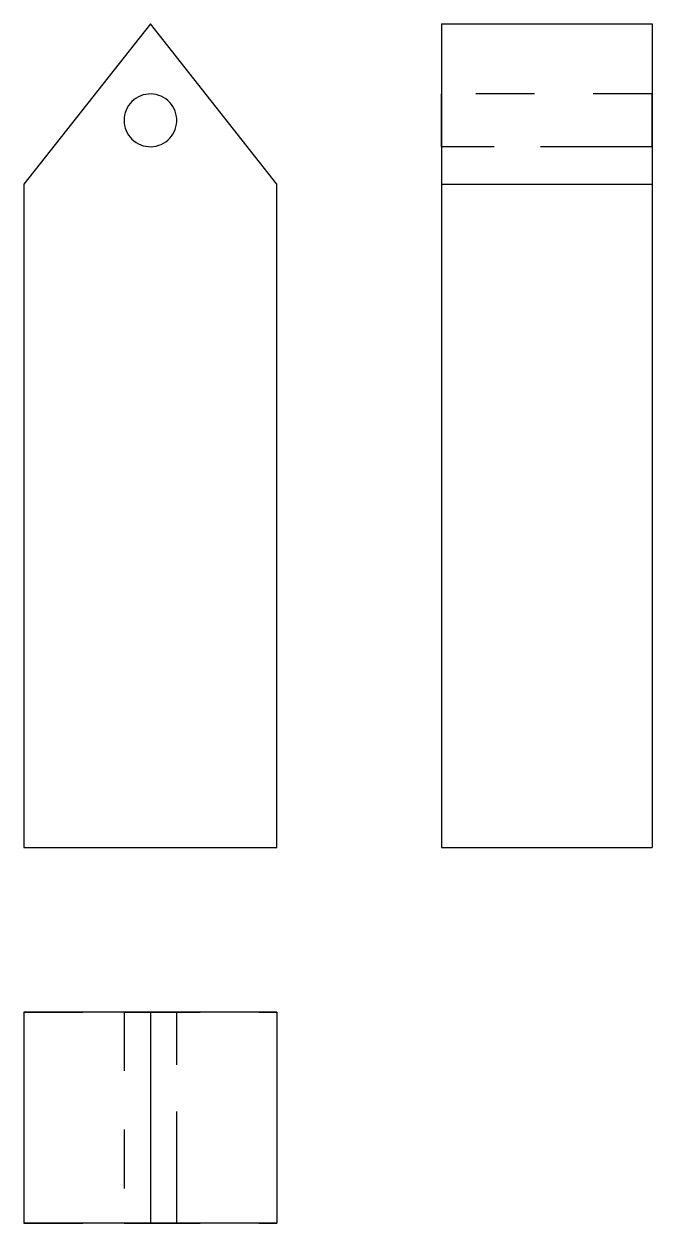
# Model space of a CAD drawing. Extents: x 0 to 1.07, y 0 to 2.04.
import ezdxf

# ---------------------------------------------------------------- set-up
doc = ezdxf.new("R2010")
doc.units = 0
doc.linetypes.add('HIDDEN', pattern=[0.070058, 0.046729, -0.023329])
for name, color, linetype in [('FRONT', 7, 'CONTINUOUS'), ('LEFT', 7, 'CONTINUOUS'), ('LEFT_HID', 7, 'HIDDEN'), ('TOP', 7, 'CONTINUOUS'), ('TOP_HID', 7, 'HIDDEN')]:
    doc.layers.add(name, color=color, linetype=linetype)

msp = doc.modelspace()

# ---------------------------------------------------------------- linework, layer by layer
at = {"layer": 'FRONT'}
for p, q in [((0.215317, 2.040261), (0, 1.76778)), ((0.430634, 1.76778), (0.215317, 2.040261)), ((0.198928, 1.918069), (0.194852, 1.91623)), ((0.203168, 1.919494), (0.198928, 1.918069)), ((0.207527, 1.920489), (0.203168, 1.919494)), ((0.211965, 1.921045), (0.207527, 1.920489)), ((0.216435, 1.921156), (0.211965, 1.921045)), ((0.220895, 1.920822), (0.216435, 1.921156)), ((0.225299, 1.920046), (0.220895, 1.920822)), ((0.229603, 1.918834), (0.225299, 1.920046)), ((0.233766, 1.917201), (0.229603, 1.918834)), ((0.175922, 1.897766), (0.173982, 1.893737)), ((0.178254, 1.901582), (0.175922, 1.897766)), ((0.180954, 1.905147), (0.178254, 1.901582)), ((0.183996, 1.908425), (0.180954, 1.905147)), ((0.187348, 1.911384), (0.183996, 1.908425)), ((0.190979, 1.913994), (0.187348, 1.911384)), ((0.194852, 1.91623), (0.190979, 1.913994)), ((0.237746, 1.91516), (0.233766, 1.917201)), ((0.241502, 1.912734), (0.237746, 1.91516)), ((0.244998, 1.909946), (0.241502, 1.912734)), ((0.2482, 1.906824), (0.244998, 1.909946)), ((0.251074, 1.903398), (0.2482, 1.906824)), ((0.253593, 1.899703), (0.251074, 1.903398)), ((0.255732, 1.895776), (0.253593, 1.899703)), ((0.170682, 1.880779), (0.170459, 1.876313)), ((0.171349, 1.885201), (0.170682, 1.880779)), ((0.172452, 1.889535), (0.171349, 1.885201)), ((0.173982, 1.893737), (0.172452, 1.889535)), ((0.257469, 1.891655), (0.255732, 1.895776)), ((0.258787, 1.887382), (0.257469, 1.891655)), ((0.259673, 1.882998), (0.258787, 1.887382)), ((0.260119, 1.878549), (0.259673, 1.882998)), ((0.260119, 1.874077), (0.260119, 1.878549)), ((0.170459, 1.876313), (0.170682, 1.871846)), ((0.170682, 1.871846), (0.171349, 1.867424)), ((0.171349, 1.867424), (0.172452, 1.863091)), ((0.172452, 1.863091), (0.173982, 1.858888)), ((0.173982, 1.858888), (0.175922, 1.854859)), ((0.253593, 1.852922), (0.255732, 1.85685)), ((0.255732, 1.85685), (0.257469, 1.86097)), ((0.257469, 1.86097), (0.258787, 1.865244)), ((0.258787, 1.865244), (0.259673, 1.869627)), ((0.259673, 1.869627), (0.260119, 1.874077)), ((0.175922, 1.854859), (0.178254, 1.851043)), ((0.178254, 1.851043), (0.180954, 1.847479)), ((0.180954, 1.847479), (0.183996, 1.8442)), ((0.183996, 1.8442), (0.187348, 1.841241)), ((0.187348, 1.841241), (0.190979, 1.838631)), ((0.190979, 1.838631), (0.194852, 1.836395)), ((0.194852, 1.836395), (0.198928, 1.834556)), ((0.233766, 1.835425), (0.237746, 1.837465)), ((0.237746, 1.837465), (0.241502, 1.839891)), ((0.241502, 1.839891), (0.244998, 1.842679)), ((0.244998, 1.842679), (0.2482, 1.845802)), ((0.2482, 1.845802), (0.251074, 1.849227)), ((0.251074, 1.849227), (0.253593, 1.852922)), ((0.198928, 1.834556), (0.203168, 1.833132)), ((0.203168, 1.833132), (0.207527, 1.832136)), ((0.207527, 1.832136), (0.211965, 1.83158)), ((0.211965, 1.83158), (0.216435, 1.831469)), ((0.216435, 1.831469), (0.220895, 1.831803)), ((0.220895, 1.831803), (0.225299, 1.83258)), ((0.225299, 1.83258), (0.229603, 1.833791)), ((0.229603, 1.833791), (0.233766, 1.835425)), ((0, 1.76778), (0, 0.639095)), ((0.430634, 0.639095), (0.430634, 1.76778)), ((0, 0.639095), (0.430634, 0.639095))]:
    msp.add_line(p, q, dxfattribs=at)
at = {"layer": 'LEFT'}
for p, q in [((0.710867, 2.040261), (1.069728, 2.040261)), ((0.710867, 2.040261), (0.710867, 1.76778)), ((1.069728, 2.040261), (1.069728, 1.76778)), ((0.710867, 1.76778), (1.069728, 1.76778)), ((0.710867, 1.76778), (0.710867, 0.639095)), ((1.069728, 1.76778), (1.069728, 0.639095)), ((0.710867, 0.639095), (1.069728, 0.639095))]:
    msp.add_line(p, q, dxfattribs=at)
at = {"layer": 'LEFT_HID', "linetype": 'HIDDEN'}
for p, q in [((0.710867, 1.831455), (0.710867, 1.92117)), ((0.710867, 1.92117), (0.710867, 1.876313)), ((1.069728, 1.92117), (0.710867, 1.92117)), ((1.069728, 1.831455), (1.069728, 1.92117)), ((1.069728, 1.92117), (1.069728, 1.876313)), ((0.710867, 1.876313), (0.710867, 1.831455)), ((1.069728, 1.876313), (1.069728, 1.831455)), ((0.800582, 1.831455), (0.710867, 1.831455)), ((0.980013, 1.831455), (0.800582, 1.831455)), ((1.069728, 1.831455), (0.980013, 1.831455))]:
    msp.add_line(p, q, dxfattribs=at)
at = {"layer": 'TOP'}
for p, q in [((0, 0.358861), (0, 0)), ((0.215317, 0.358861), (0, 0.358861)), ((0.215317, 0.358861), (0.215317, 0)), ((0.430634, 0.358861), (0.215317, 0.358861)), ((0.430634, 0.358861), (0.430634, 0)), ((0.215317, 0), (0, 0)), ((0.430634, 0), (0.215317, 0))]:
    msp.add_line(p, q, dxfattribs=at)
at = {"layer": 'TOP_HID', "linetype": 'HIDDEN'}
for p, q in [((0, 0.358861), (0.430634, 0.358861)), ((0.170459, 0.358861), (0.170459, 0)), ((0.170459, 0.358861), (0.260174, 0.358861)), ((0.260174, 0.358861), (0.170459, 0.358861)), ((0.260174, 0.269146), (0.260174, 0.358861)), ((0.260174, 0.089715), (0.260174, 0.269146)), ((0.260174, 0), (0.260174, 0.089715)), ((0, 0), (0.430634, 0)), ((0.170459, 0), (0.260174, 0)), ((0.260174, 0), (0.170459, 0))]:
    msp.add_line(p, q, dxfattribs=at)

doc.saveas('drawing.dxf')
